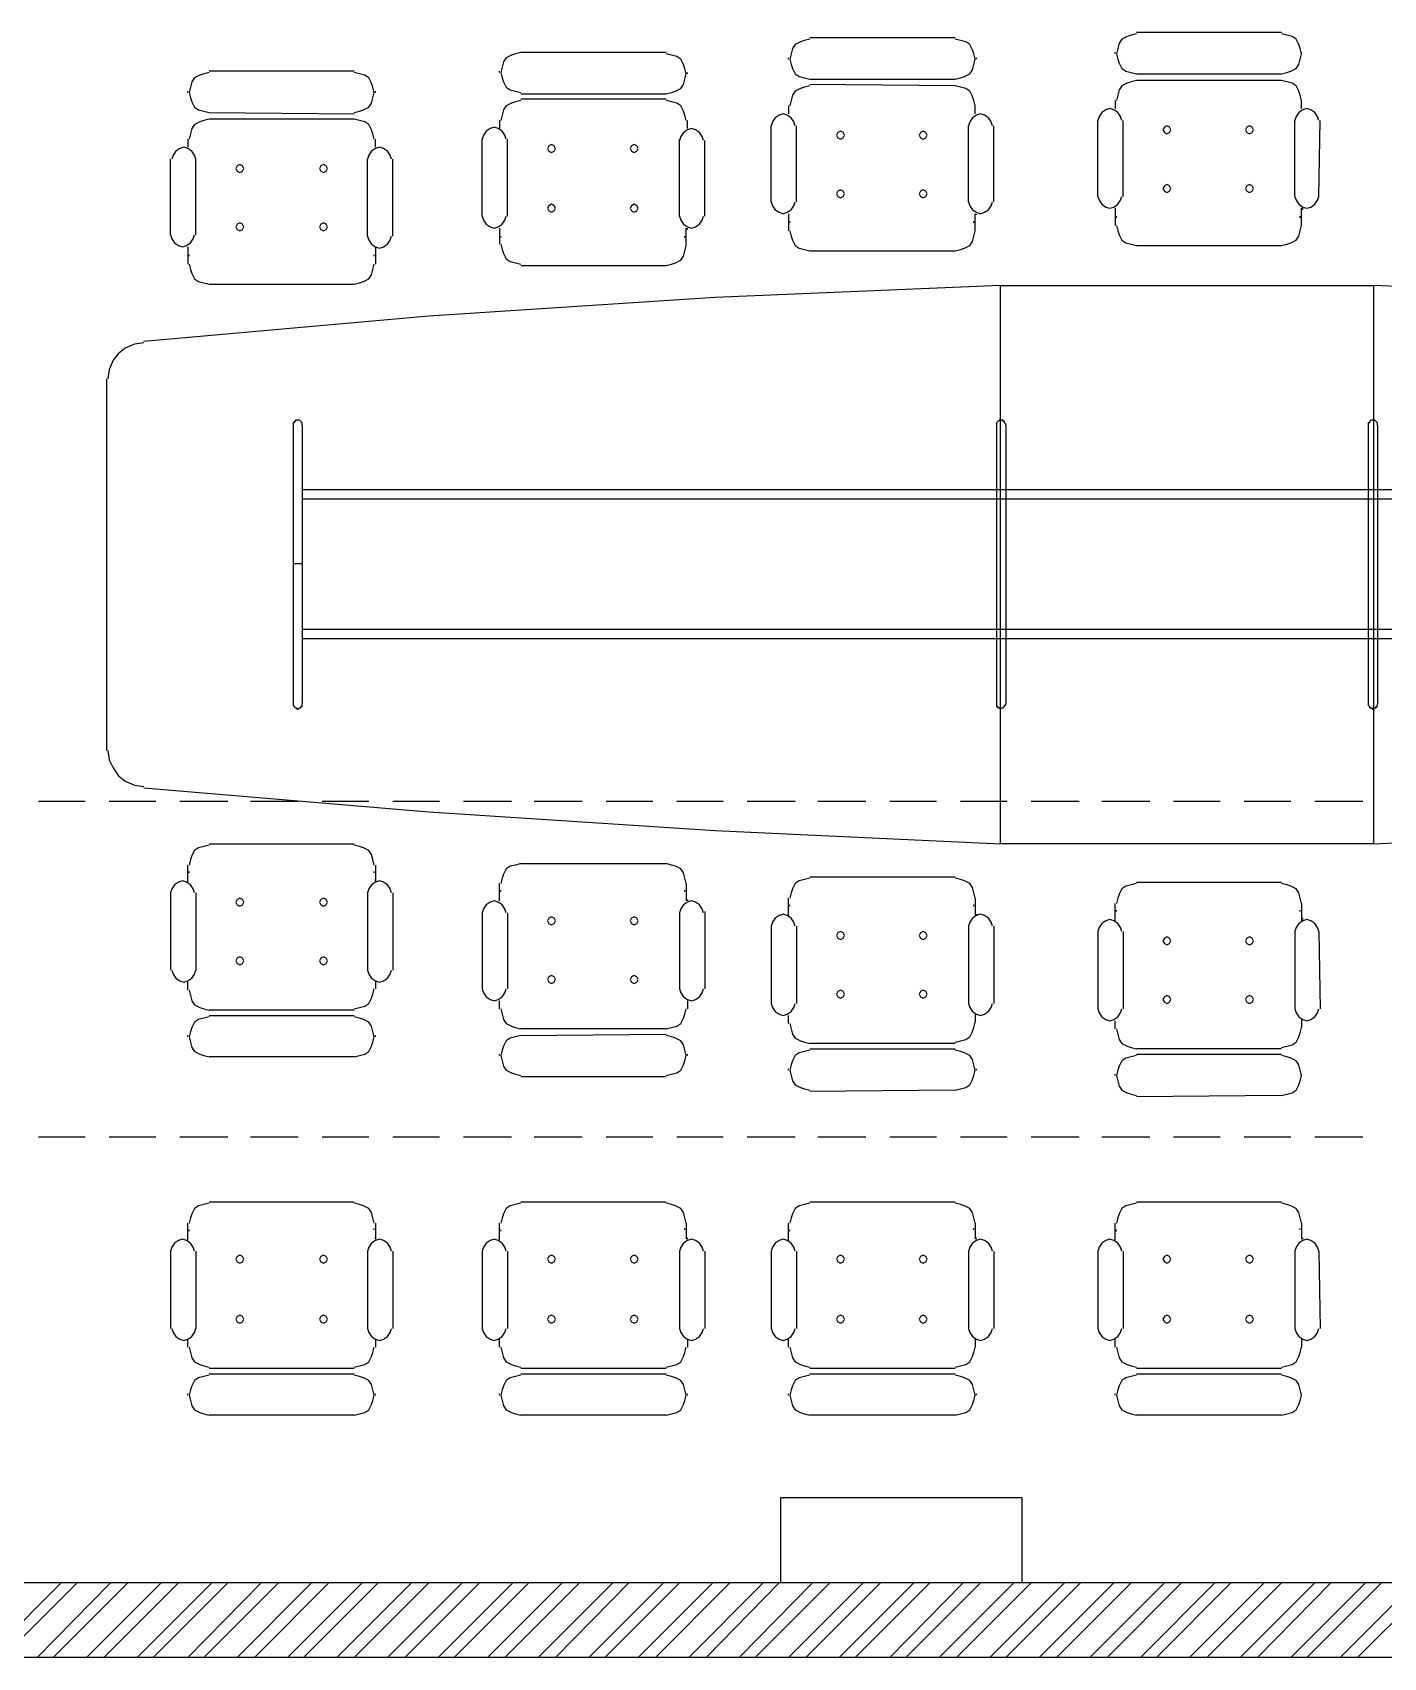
# Model space of a CAD drawing. Header units: millimetres. Extents: x 112200 to 138526, y -9292 to 1525.
# Drawn here: x 129359 to 133885, y -8605 to -3158 of the extents above; entities that cross this region are included whole.
import ezdxf

# ---------------------------------------------------------------- set-up
doc = ezdxf.new("R2010")
doc.units = ezdxf.units.MM
doc.header["$MEASUREMENT"] = 0
doc.layers.get('0').update_dxf_attribs({"linetype": 'CONTINUOUS', "lineweight": 0})

# ---------------------------------------------------------------- blocks, each defined once
blk = doc.blocks.new('A$Cf4af25b8')
at = {"color": 8, "linetype": 'Continuous', "lineweight": 25}
for p, q in [((-47.244, 51.647), (-51.858, 51.647)), ((-57.616, 51.477), (-62.23, 51.477)), ((-66.802, 51.012), (-71.416, 51.012)), ((-62.907, 50.8), (-62.907, 50.842)), ((-56.938, 50.8), (-56.938, 50.842)), ((-52.536, 50.969), (-52.536, 51.012)), ((-46.609, 50.969), (-46.609, 51.012)), ((-76.708, 50.419), (-81.322, 50.419)), ((-72.094, 50.377), (-72.094, 50.419)), ((-66.125, 50.334), (-66.125, 50.377)), ((-62.23, 50.165), (-57.616, 50.165)), ((-51.858, 50.334), (-47.244, 50.334)), ((-47.244, 50.123), (-51.858, 50.123)), ((-82, 49.742), (-82, 49.784)), ((-76.031, 49.742), (-76.031, 49.784)), ((-71.416, 49.699), (-66.802, 49.699)), ((-57.616, 49.953), (-62.23, 49.996)), ((-81.322, 49.107), (-76.708, 49.064)), ((-66.802, 49.53), (-71.416, 49.53)), ((-62.907, 49.318), (-62.907, 49.064)), ((-56.981, 49.064), (-56.981, 49.318)), ((-52.536, 49.488), (-52.536, 49.234)), ((-46.609, 49.234), (-46.609, 49.488)), ((-76.708, 48.895), (-81.322, 48.895)), ((-72.094, 48.853), (-72.094, 48.599)), ((-66.125, 48.599), (-66.125, 48.853)), ((-63.458, 46.27), (-63.458, 48.683)), ((-62.653, 46.27), (-62.653, 48.683)), ((-57.192, 46.27), (-57.192, 48.683)), ((-56.388, 46.27), (-56.388, 48.683)), ((-53.086, 46.44), (-53.086, 48.853)), ((-52.282, 46.44), (-52.282, 48.853)), ((-46.821, 46.44), (-46.821, 48.853)), ((-46.059, 46.44), (-46.016, 48.853)), ((-82, 48.26), (-82, 48.006)), ((-76.031, 48.006), (-76.031, 48.26)), ((-72.644, 45.805), (-72.644, 48.26)), ((-71.84, 45.805), (-71.84, 48.26)), ((-66.379, 45.805), (-66.379, 48.26)), ((-65.574, 45.805), (-65.574, 48.218)), ((-82.55, 45.212), (-82.55, 47.625)), ((-81.746, 45.212), (-81.746, 47.625)), ((-76.285, 45.17), (-76.285, 47.625)), ((-75.48, 45.17), (-75.48, 47.625)), ((-52.536, 46.059), (-52.536, 45.508)), ((-46.609, 45.508), (-46.609, 46.059)), ((-46.567, 46.016), (-46.567, 46.059)), ((-62.907, 45.889), (-62.907, 45.339)), ((-62.865, 45.593), (-62.865, 45.635)), ((-57.023, 45.593), (-57.023, 45.635)), ((-56.981, 45.339), (-56.981, 45.889)), ((-56.938, 45.847), (-56.938, 45.889)), ((-52.493, 45.762), (-52.493, 45.805)), ((-46.651, 45.762), (-46.651, 45.805)), ((-72.094, 45.424), (-72.094, 44.916)), ((-72.051, 45.127), (-72.051, 45.17)), ((-66.209, 45.127), (-66.209, 45.17)), ((-66.167, 44.873), (-66.167, 45.424)), ((-66.125, 45.381), (-66.125, 45.424)), ((-82, 44.831), (-82, 44.281)), ((-81.957, 44.535), (-81.957, 44.577)), ((-76.073, 44.535), (-76.073, 44.577)), ((-62.23, 44.704), (-57.616, 44.704)), ((-51.858, 44.873), (-47.244, 44.873)), ((-71.416, 44.238), (-66.802, 44.238)), ((-81.322, 43.646), (-76.708, 43.646)), ((-44.323, 43.603), (-44.323, 25.866)), ((-84.582, 40.64), (-84.582, 28.829)), ((-84.582, 40.047), (-84.582, 29.422)), ((-78.359, 39.158), (-78.359, 30.311)), ((-56.007, 39.158), (-56.007, 30.311)), ((-44.196, 39.158), (-44.196, 30.311)), ((-78.359, 37.126), (-22.14, 37.126)), ((-78.359, 36.83), (-22.14, 36.83)), ((-78.359, 34.756), (-78.655, 34.756)), ((-78.359, 32.681), (-22.14, 32.681)), ((-78.359, 32.385), (-22.14, 32.385)), ((-86.741, 27.22), (-85.259, 27.22)), ((-84.497, 27.22), (-83.016, 27.22)), ((-82.254, 27.22), (-80.73, 27.22)), ((-80.01, 27.22), (-78.486, 27.22)), ((-77.724, 27.22), (-76.242, 27.22)), ((-75.48, 27.22), (-73.999, 27.22)), ((-73.237, 27.22), (-71.713, 27.22)), ((-70.993, 27.22), (-69.469, 27.22)), ((-68.707, 27.22), (-67.225, 27.22)), ((-66.463, 27.22), (-64.982, 27.22)), ((-64.22, 27.22), (-62.696, 27.22)), ((-61.976, 27.22), (-60.452, 27.22)), ((-59.69, 27.22), (-58.208, 27.22)), ((-57.446, 27.22), (-55.965, 27.22)), ((-55.203, 27.22), (-53.679, 27.22)), ((-52.959, 27.22), (-51.435, 27.22)), ((-50.673, 27.22), (-49.191, 27.22)), ((-48.429, 27.22), (-46.948, 27.22)), ((-46.186, 27.22), (-44.662, 27.22)), ((-81.322, 25.866), (-76.708, 25.866)), ((-44.323, 25.866), (-56.176, 25.866)), ((-82, 24.638), (-82, 25.188)), ((-81.957, 24.934), (-81.957, 24.977)), ((-76.073, 24.934), (-76.073, 24.977)), ((-76.031, 25.188), (-76.031, 24.638)), ((-71.416, 25.231), (-66.802, 25.231)), ((-62.23, 24.807), (-57.616, 24.807)), ((-82.55, 24.299), (-82.55, 21.844)), ((-81.746, 24.299), (-81.746, 21.844)), ((-76.285, 24.299), (-76.285, 21.844)), ((-76.031, 24.68), (-76.031, 24.723)), ((-75.48, 24.299), (-75.48, 21.844)), ((-72.094, 24.045), (-72.094, 24.596)), ((-72.051, 24.342), (-72.051, 24.384)), ((-66.209, 24.342), (-66.209, 24.384)), ((-66.167, 24.596), (-66.167, 24.045)), ((-51.858, 24.638), (-47.244, 24.638)), ((-66.125, 24.088), (-66.125, 24.045)), ((-62.907, 23.58), (-62.907, 24.13)), ((-62.865, 23.876), (-62.865, 23.918)), ((-57.023, 23.876), (-57.023, 23.918)), ((-56.981, 24.13), (-56.981, 23.58)), ((-52.536, 23.41), (-52.536, 23.961)), ((-46.609, 23.961), (-46.609, 23.41)), ((-72.644, 23.664), (-72.644, 21.251)), ((-71.84, 23.664), (-71.84, 21.251)), ((-66.379, 23.664), (-66.379, 21.251)), ((-65.574, 23.707), (-65.574, 21.251)), ((-56.938, 23.622), (-56.938, 23.58)), ((-52.493, 23.707), (-52.493, 23.749)), ((-46.651, 23.707), (-46.651, 23.749)), ((-46.567, 23.453), (-46.567, 23.495)), ((-63.458, 23.241), (-63.458, 20.786)), ((-62.653, 23.241), (-62.653, 20.786)), ((-57.192, 23.241), (-57.192, 20.786)), ((-56.388, 23.241), (-56.388, 20.786)), ((-53.086, 23.072), (-53.086, 20.616)), ((-52.282, 23.072), (-52.282, 20.616)), ((-46.821, 23.072), (-46.821, 20.616)), ((-46.059, 23.072), (-46.016, 20.616)), ((-82, 21.209), (-82, 21.463)), ((-76.031, 21.505), (-76.031, 21.251)), ((-72.094, 20.616), (-72.094, 20.87)), ((-66.125, 20.87), (-66.125, 20.616)), ((-76.708, 20.574), (-81.322, 20.574)), ((-81.322, 20.405), (-76.708, 20.405)), ((-62.907, 20.151), (-62.907, 20.405)), ((-56.981, 20.447), (-56.981, 20.193)), ((-52.536, 19.981), (-52.536, 20.235)), ((-46.609, 20.278), (-46.609, 20.024)), ((-82, 19.727), (-82, 19.77)), ((-76.031, 19.727), (-76.031, 19.77)), ((-66.802, 19.981), (-71.416, 19.981)), ((-71.416, 19.77), (-66.802, 19.812)), ((-72.094, 19.135), (-72.094, 19.177)), ((-66.125, 19.135), (-66.125, 19.177)), ((-57.616, 19.516), (-62.23, 19.516)), ((-62.23, 19.346), (-57.616, 19.346)), ((-47.244, 19.346), (-51.858, 19.346)), ((-51.858, 19.177), (-47.244, 19.177)), ((-76.708, 19.092), (-81.322, 19.092)), ((-62.907, 18.669), (-62.907, 18.711)), ((-56.938, 18.669), (-56.938, 18.711)), ((-66.802, 18.457), (-71.416, 18.457)), ((-52.536, 18.5), (-52.536, 18.542)), ((-46.609, 18.5), (-46.609, 18.542)), ((-57.616, 18.034), (-62.23, 17.992)), ((-47.244, 17.865), (-51.858, 17.822)), ((-86.741, 16.552), (-85.259, 16.552)), ((-84.497, 16.552), (-83.016, 16.552)), ((-82.254, 16.552), (-80.73, 16.552)), ((-80.01, 16.552), (-78.486, 16.552)), ((-77.724, 16.552), (-76.242, 16.552)), ((-75.48, 16.552), (-73.999, 16.552)), ((-73.237, 16.552), (-71.713, 16.552)), ((-70.993, 16.552), (-69.469, 16.552)), ((-68.707, 16.552), (-67.225, 16.552)), ((-66.463, 16.552), (-64.982, 16.552)), ((-64.22, 16.552), (-62.696, 16.552)), ((-61.976, 16.552), (-60.452, 16.552)), ((-59.69, 16.552), (-58.208, 16.552)), ((-57.446, 16.552), (-55.965, 16.552)), ((-55.203, 16.552), (-53.679, 16.552)), ((-52.959, 16.552), (-51.435, 16.552)), ((-50.673, 16.552), (-49.191, 16.552)), ((-48.429, 16.552), (-46.948, 16.552)), ((-46.186, 16.552), (-44.662, 16.552)), ((-81.322, 14.478), (-76.708, 14.478)), ((-71.416, 14.478), (-66.802, 14.478)), ((-62.23, 14.478), (-57.616, 14.478)), ((-51.858, 14.478), (-47.244, 14.478)), ((-82, 13.25), (-82, 13.801)), ((-81.957, 13.547), (-81.957, 13.589)), ((-76.073, 13.589), (-76.073, 13.631)), ((-76.031, 13.801), (-76.031, 13.293)), ((-72.094, 13.25), (-72.094, 13.801)), ((-72.051, 13.547), (-72.051, 13.589)), ((-66.209, 13.589), (-66.209, 13.631)), ((-66.167, 13.801), (-66.167, 13.293)), ((-62.907, 13.25), (-62.907, 13.801)), ((-62.865, 13.547), (-62.865, 13.589)), ((-57.023, 13.589), (-57.023, 13.631)), ((-56.981, 13.801), (-56.981, 13.293)), ((-52.536, 13.25), (-52.536, 13.801)), ((-52.493, 13.547), (-52.493, 13.589)), ((-46.651, 13.589), (-46.651, 13.631)), ((-46.609, 13.801), (-46.609, 13.293)), ((-82.55, 12.912), (-82.55, 10.456)), ((-76.285, 12.912), (-76.285, 10.456)), ((-76.031, 13.293), (-76.031, 13.335)), ((-72.644, 12.912), (-72.644, 10.456)), ((-66.379, 12.912), (-66.379, 10.456)), ((-66.125, 13.293), (-66.125, 13.335)), ((-63.458, 12.912), (-63.458, 10.456)), ((-57.192, 12.912), (-57.192, 10.456)), ((-56.938, 13.293), (-56.938, 13.335)), ((-53.086, 12.912), (-53.086, 10.456)), ((-46.821, 12.912), (-46.821, 10.456)), ((-46.567, 13.293), (-46.567, 13.335)), ((-81.746, 12.912), (-81.746, 10.456)), ((-75.48, 12.912), (-75.48, 10.456)), ((-71.84, 12.912), (-71.84, 10.456)), ((-65.574, 12.912), (-65.574, 10.456)), ((-62.653, 12.912), (-62.653, 10.456)), ((-56.388, 12.912), (-56.388, 10.456)), ((-52.282, 12.912), (-52.282, 10.456)), ((-46.059, 12.912), (-46.016, 10.456)), ((-82, 9.864), (-82, 10.118)), ((-76.031, 10.118), (-76.031, 9.864)), ((-72.094, 9.864), (-72.094, 10.118)), ((-66.125, 10.118), (-66.125, 9.864)), ((-62.907, 9.864), (-62.907, 10.118)), ((-56.981, 10.118), (-56.981, 9.864)), ((-52.536, 9.864), (-52.536, 10.118)), ((-46.609, 10.118), (-46.609, 9.864)), ((-76.708, 9.186), (-81.322, 9.186)), ((-81.322, 9.017), (-76.708, 9.017)), ((-66.802, 9.186), (-71.416, 9.186)), ((-71.416, 9.017), (-66.802, 9.017)), ((-57.616, 9.186), (-62.23, 9.186)), ((-62.23, 9.017), (-57.616, 9.017)), ((-47.244, 9.186), (-51.858, 9.186)), ((-51.858, 9.017), (-47.244, 9.017)), ((-82, 8.34), (-82, 8.382)), ((-76.031, 8.34), (-76.031, 8.382)), ((-72.094, 8.34), (-72.094, 8.382)), ((-66.125, 8.34), (-66.125, 8.382)), ((-62.907, 8.34), (-62.907, 8.382)), ((-56.938, 8.34), (-56.938, 8.382)), ((-52.536, 8.34), (-52.536, 8.382)), ((-46.609, 8.34), (-46.609, 8.382)), ((-76.708, 7.705), (-81.322, 7.705)), ((-66.802, 7.705), (-71.416, 7.705)), ((-57.616, 7.705), (-62.23, 7.705)), ((-47.244, 7.705), (-51.858, 7.705)), ((-55.499, 5.08), (-63.161, 5.08)), ((-63.161, 5.08), (-63.161, 2.371)), ((-55.499, 5.08), (-55.499, 2.371)), ((-63.161, 2.371), (-108.966, 2.371)), ((-88.392, 0), (-86.021, 2.371)), ((-87.884, 0), (-85.513, 2.371)), ((-86.783, 0), (-84.455, 2.371)), ((-86.275, 0), (-83.905, 2.371)), ((-85.217, 0), (-82.846, 2.371)), ((-84.667, 0), (-82.296, 2.371)), ((-83.608, 0), (-81.238, 2.371)), ((-83.1, 0), (-80.73, 2.371)), ((-82, 0), (-79.671, 2.371)), ((-81.492, 0), (-79.121, 2.371)), ((-80.433, 0), (-78.063, 2.371)), ((-79.883, 0), (-77.512, 2.371)), ((-78.825, 0), (-76.454, 2.371)), ((-78.317, 0), (-75.946, 2.371)), ((-77.258, 0), (-74.888, 2.371)), ((-76.708, 0), (-74.337, 2.371)), ((-75.65, 0), (-73.279, 2.371)), ((-75.099, 0), (-72.729, 2.371)), ((-74.041, 0), (-71.67, 2.371)), ((-73.533, 0), (-71.162, 2.371)), ((-72.475, 0), (-70.104, 2.371)), ((-71.924, 0), (-69.554, 2.371)), ((-70.866, 0), (-68.495, 2.371)), ((-70.316, 0), (-67.987, 2.371)), ((-69.257, 0), (-66.887, 2.371)), ((-68.749, 0), (-66.379, 2.371)), ((-67.691, 0), (-65.32, 2.371)), ((-67.141, 0), (-64.77, 2.371)), ((-66.082, 0), (-63.712, 2.371)), ((-65.532, 0), (-63.204, 2.371)), ((-64.474, 0), (-62.145, 2.371)), ((-63.966, 0), (-61.595, 2.371)), ((-55.499, 2.371), (-63.161, 2.371)), ((-62.907, 0), (-60.537, 2.371)), ((-62.357, 0), (-59.986, 2.371)), ((-61.299, 0), (-58.928, 2.371)), ((-60.791, 0), (-58.42, 2.371)), ((-59.69, 0), (-57.362, 2.371)), ((-59.182, 0), (-56.811, 2.371)), ((-58.124, 0), (-55.753, 2.371)), ((-57.573, 0), (-55.203, 2.371)), ((-56.515, 0), (-54.144, 2.371)), ((-56.007, 0), (-53.636, 2.371)), ((-10.075, 2.371), (-55.499, 2.371)), ((-54.949, 0), (-52.578, 2.371)), ((-54.398, 0), (-52.028, 2.371)), ((-53.34, 0), (-50.969, 2.371)), ((-52.79, 0), (-50.419, 2.371)), ((-51.731, 0), (-49.361, 2.371)), ((-51.223, 0), (-48.853, 2.371)), ((-50.165, 0), (-47.794, 2.371)), ((-49.615, 0), (-47.244, 2.371)), ((-48.556, 0), (-46.186, 2.371)), ((-48.006, 0), (-45.678, 2.371)), ((-46.948, 0), (-44.577, 2.371)), ((-46.44, 0), (-44.069, 2.371)), ((-45.381, 0), (-43.011, 2.371)), ((-44.831, 0), (-42.46, 2.371)), ((-63.161, 0), (-108.966, 0)), ((-55.499, 0), (-63.161, 0)), ((-10.075, 0), (-55.499, 0))]:
    blk.add_line(p, q, dxfattribs=at)
for points in [[(-62.23, 51.435), (-62.399, 51.393), (-62.526, 51.35), (-62.696, 51.266), (-62.78, 51.139), (-62.823, 50.969), (-62.865, 50.8)], [(-56.981, 50.8), (-57.023, 50.969), (-57.065, 51.096), (-57.15, 51.266), (-57.277, 51.35), (-57.446, 51.393), (-57.616, 51.435)], [(-51.858, 51.604), (-52.028, 51.562), (-52.155, 51.52), (-52.324, 51.435), (-52.409, 51.308), (-52.451, 51.139), (-52.493, 50.969)], [(-46.609, 50.969), (-46.651, 51.139), (-46.694, 51.266), (-46.778, 51.435), (-46.905, 51.52), (-47.075, 51.562), (-47.244, 51.604)], [(-71.416, 51.012), (-71.586, 50.969), (-71.713, 50.927), (-71.882, 50.842), (-71.967, 50.715), (-72.009, 50.546), (-72.051, 50.377)], [(-66.167, 50.334), (-66.209, 50.504), (-66.252, 50.631), (-66.336, 50.8), (-66.463, 50.885), (-66.633, 50.927), (-66.802, 50.969)], [(-62.865, 50.8), (-62.823, 50.631), (-62.78, 50.504), (-62.696, 50.334), (-62.569, 50.25), (-62.399, 50.207), (-62.23, 50.165)], [(-57.616, 50.165), (-57.446, 50.207), (-57.319, 50.25), (-57.15, 50.334), (-57.065, 50.461), (-57.023, 50.631), (-56.981, 50.8)], [(-52.493, 50.969), (-52.451, 50.8), (-52.409, 50.673), (-52.324, 50.504), (-52.197, 50.419), (-52.028, 50.377), (-51.858, 50.334)], [(-47.244, 50.334), (-47.075, 50.377), (-46.948, 50.419), (-46.778, 50.504), (-46.694, 50.631), (-46.651, 50.8), (-46.609, 50.969)], [(-81.322, 50.377), (-81.492, 50.334), (-81.619, 50.292), (-81.788, 50.207), (-81.873, 50.08), (-81.915, 49.911), (-81.957, 49.742)], [(-76.073, 49.742), (-76.115, 49.911), (-76.158, 50.038), (-76.242, 50.207), (-76.369, 50.292), (-76.539, 50.334), (-76.708, 50.377)], [(-72.051, 50.377), (-72.009, 50.207), (-71.967, 50.08), (-71.882, 49.911), (-71.755, 49.826), (-71.586, 49.784), (-71.416, 49.742)], [(-66.802, 49.699), (-66.633, 49.742), (-66.506, 49.784), (-66.336, 49.869), (-66.252, 49.996), (-66.209, 50.165), (-66.167, 50.334)], [(-51.858, 50.123), (-52.028, 50.08), (-52.155, 50.038), (-52.324, 49.953), (-52.409, 49.826), (-52.451, 49.657), (-52.493, 49.488)], [(-46.609, 49.488), (-46.651, 49.657), (-46.694, 49.784), (-46.778, 49.953), (-46.905, 50.038), (-47.075, 50.08), (-47.244, 50.123)], [(-81.957, 49.742), (-81.915, 49.572), (-81.873, 49.445), (-81.788, 49.276), (-81.661, 49.191), (-81.492, 49.149), (-81.322, 49.107)], [(-76.708, 49.107), (-76.539, 49.149), (-76.412, 49.191), (-76.242, 49.276), (-76.158, 49.403), (-76.115, 49.572), (-76.073, 49.742)], [(-62.23, 49.953), (-62.399, 49.911), (-62.526, 49.869), (-62.696, 49.784), (-62.78, 49.657), (-62.823, 49.488), (-62.865, 49.318)], [(-56.981, 49.318), (-57.023, 49.488), (-57.065, 49.615), (-57.15, 49.784), (-57.277, 49.869), (-57.446, 49.911), (-57.616, 49.953)], [(-71.416, 49.488), (-71.586, 49.445), (-71.713, 49.403), (-71.882, 49.318), (-71.967, 49.191), (-72.009, 49.022), (-72.051, 48.853)], [(-66.167, 48.853), (-66.209, 49.022), (-66.252, 49.149), (-66.336, 49.318), (-66.463, 49.403), (-66.633, 49.445), (-66.802, 49.488)], [(-52.324, 48.853), (-52.366, 48.98), (-52.451, 49.107), (-52.578, 49.191), (-52.705, 49.234), (-52.832, 49.191), (-52.959, 49.107), (-53.044, 48.98), (-53.086, 48.853)], [(-46.059, 48.853), (-46.101, 48.98), (-46.186, 49.107), (-46.313, 49.191), (-46.44, 49.234), (-46.567, 49.191), (-46.694, 49.107), (-46.778, 48.98), (-46.821, 48.853)], [(-81.322, 48.895), (-81.492, 48.853), (-81.619, 48.81), (-81.788, 48.726), (-81.873, 48.599), (-81.915, 48.429), (-81.957, 48.26)], [(-76.073, 48.26), (-76.115, 48.429), (-76.158, 48.556), (-76.242, 48.726), (-76.369, 48.81), (-76.539, 48.853), (-76.708, 48.895)], [(-71.882, 48.26), (-71.924, 48.387), (-72.009, 48.514), (-72.136, 48.599), (-72.263, 48.641), (-72.39, 48.599), (-72.517, 48.514), (-72.602, 48.387), (-72.644, 48.26)], [(-65.617, 48.218), (-65.659, 48.345), (-65.744, 48.472), (-65.871, 48.556), (-65.998, 48.599), (-66.125, 48.556), (-66.252, 48.472), (-66.336, 48.345), (-66.379, 48.218)], [(-62.696, 48.683), (-62.738, 48.81), (-62.823, 48.937), (-62.95, 49.022), (-63.077, 49.064), (-63.204, 49.022), (-63.331, 48.937), (-63.415, 48.81), (-63.458, 48.683)], [(-56.43, 48.683), (-56.473, 48.81), (-56.557, 48.937), (-56.684, 49.022), (-56.811, 49.064), (-56.938, 49.022), (-57.065, 48.937), (-57.15, 48.81), (-57.192, 48.683)], [(-81.746, 47.625), (-81.788, 47.752), (-81.873, 47.879), (-82, 47.964), (-82.127, 48.006), (-82.254, 47.964), (-82.381, 47.879), (-82.465, 47.752), (-82.508, 47.625)], [(-75.523, 47.625), (-75.565, 47.752), (-75.65, 47.879), (-75.777, 47.964), (-75.904, 48.006), (-76.031, 47.964), (-76.158, 47.879), (-76.242, 47.752), (-76.285, 47.625)], [(-63.458, 46.27), (-63.415, 46.143), (-63.331, 46.016), (-63.204, 45.932), (-63.077, 45.889), (-62.95, 45.932), (-62.823, 46.016), (-62.738, 46.143), (-62.696, 46.27)], [(-57.192, 46.27), (-57.15, 46.143), (-57.065, 46.016), (-56.938, 45.932), (-56.811, 45.889), (-56.684, 45.932), (-56.557, 46.016), (-56.473, 46.143), (-56.43, 46.27)], [(-53.086, 46.44), (-53.044, 46.313), (-52.959, 46.186), (-52.832, 46.101), (-52.705, 46.059), (-52.578, 46.101), (-52.451, 46.186), (-52.366, 46.313), (-52.324, 46.44)], [(-46.821, 46.44), (-46.778, 46.313), (-46.694, 46.186), (-46.567, 46.101), (-46.44, 46.059), (-46.313, 46.101), (-46.186, 46.186), (-46.101, 46.313), (-46.059, 46.44)], [(-72.644, 45.805), (-72.602, 45.678), (-72.517, 45.551), (-72.39, 45.466), (-72.263, 45.424), (-72.136, 45.466), (-72.009, 45.551), (-71.924, 45.678), (-71.882, 45.805)], [(-66.379, 45.805), (-66.336, 45.678), (-66.252, 45.551), (-66.125, 45.466), (-65.998, 45.424), (-65.871, 45.466), (-65.744, 45.551), (-65.659, 45.678), (-65.617, 45.805)], [(-52.493, 45.508), (-52.451, 45.339), (-52.409, 45.212), (-52.324, 45.043), (-52.197, 44.958), (-52.028, 44.916), (-51.858, 44.873)], [(-47.244, 44.873), (-47.075, 44.916), (-46.948, 44.958), (-46.778, 45.043), (-46.694, 45.17), (-46.651, 45.339), (-46.609, 45.508)], [(-82.55, 45.212), (-82.508, 45.085), (-82.423, 44.958), (-82.296, 44.873), (-82.169, 44.831), (-82.042, 44.873), (-81.915, 44.958), (-81.83, 45.085), (-81.788, 45.212)], [(-76.285, 45.17), (-76.242, 45.043), (-76.158, 44.916), (-76.031, 44.831), (-75.904, 44.789), (-75.777, 44.831), (-75.65, 44.916), (-75.565, 45.043), (-75.523, 45.17)], [(-62.865, 45.339), (-62.823, 45.17), (-62.78, 45.043), (-62.696, 44.873), (-62.569, 44.789), (-62.399, 44.746), (-62.23, 44.704)], [(-57.616, 44.704), (-57.446, 44.746), (-57.319, 44.789), (-57.15, 44.873), (-57.065, 45), (-57.023, 45.17), (-56.981, 45.339)], [(-76.031, 44.789), (-76.031, 44.831), (-76.031, 44.281)], [(-72.051, 44.916), (-72.009, 44.746), (-71.967, 44.619), (-71.882, 44.45), (-71.755, 44.365), (-71.586, 44.323), (-71.416, 44.281)], [(-66.802, 44.238), (-66.633, 44.281), (-66.506, 44.323), (-66.336, 44.408), (-66.252, 44.535), (-66.209, 44.704), (-66.167, 44.873)], [(-81.957, 44.281), (-81.915, 44.111), (-81.873, 43.984), (-81.788, 43.815), (-81.661, 43.73), (-81.492, 43.688), (-81.322, 43.646)], [(-76.708, 43.646), (-76.539, 43.688), (-76.412, 43.73), (-76.242, 43.815), (-76.158, 43.942), (-76.115, 44.111), (-76.073, 44.281)], [(-56.176, 43.603), (-65.236, 43.222), (-74.337, 42.63), (-83.397, 41.825)], [(-56.176, 25.866), (-56.176, 43.603), (-44.323, 43.603)], [(-17.145, 41.825), (-26.204, 42.63), (-35.264, 43.222), (-44.323, 43.603)], [(-83.397, 41.783), (-83.693, 41.741), (-83.989, 41.614), (-84.201, 41.444), (-84.37, 41.233), (-84.497, 40.936), (-84.54, 40.64)], [(-78.359, 39.158), (-78.359, 39.201), (-78.359, 39.243), (-78.401, 39.285), (-78.444, 39.328), (-78.486, 39.328), (-78.528, 39.328), (-78.571, 39.328), (-78.571, 39.285), (-78.613, 39.285), (-78.613, 39.243), (-78.655, 39.243), (-78.655, 39.201), (-78.655, 39.158), (-78.655, 30.311)], [(-56.007, 39.158), (-56.007, 39.201), (-56.049, 39.243), (-56.049, 39.285), (-56.092, 39.285), (-56.092, 39.328), (-56.134, 39.328), (-56.176, 39.328), (-56.219, 39.328), (-56.261, 39.285), (-56.303, 39.243), (-56.303, 39.201), (-56.303, 39.158), (-56.303, 30.311)], [(-44.196, 39.158), (-44.196, 39.201), (-44.196, 39.243), (-44.238, 39.285), (-44.281, 39.328), (-44.323, 39.328), (-44.365, 39.328), (-44.408, 39.328), (-44.45, 39.285), (-44.45, 39.243), (-44.492, 39.243), (-44.492, 39.201), (-44.492, 39.158), (-44.492, 30.311)], [(-78.655, 30.311), (-78.655, 30.268), (-78.613, 30.226), (-78.571, 30.184), (-78.528, 30.184), (-78.528, 30.141), (-78.486, 30.141), (-78.444, 30.184), (-78.401, 30.184), (-78.401, 30.226), (-78.359, 30.226), (-78.359, 30.268), (-78.359, 30.311)], [(-56.303, 30.311), (-56.303, 30.268), (-56.303, 30.226), (-56.261, 30.226), (-56.261, 30.184), (-56.219, 30.184), (-56.176, 30.141), (-56.134, 30.184), (-56.092, 30.184), (-56.049, 30.226), (-56.049, 30.268), (-56.007, 30.268), (-56.007, 30.311)], [(-44.492, 30.311), (-44.492, 30.268), (-44.45, 30.226), (-44.45, 30.184), (-44.408, 30.184), (-44.365, 30.184), (-44.365, 30.141), (-44.323, 30.141), (-44.281, 30.184), (-44.238, 30.184), (-44.238, 30.226), (-44.196, 30.226), (-44.196, 30.268), (-44.196, 30.311)], [(-84.54, 28.829), (-84.497, 28.533), (-84.37, 28.279), (-84.201, 28.025), (-83.989, 27.855), (-83.693, 27.728), (-83.397, 27.686)], [(-83.397, 27.644), (-74.337, 26.882), (-65.236, 26.289), (-56.176, 25.866)], [(-44.323, 25.866), (-35.264, 26.289), (-26.204, 26.882), (-17.145, 27.644)], [(-81.322, 25.823), (-81.492, 25.781), (-81.661, 25.739), (-81.788, 25.654), (-81.873, 25.485), (-81.915, 25.358), (-81.957, 25.188)], [(-76.073, 25.188), (-76.115, 25.358), (-76.158, 25.527), (-76.242, 25.654), (-76.412, 25.739), (-76.539, 25.781), (-76.708, 25.823)], [(-71.416, 25.231), (-71.586, 25.188), (-71.755, 25.146), (-71.882, 25.061), (-71.967, 24.892), (-72.009, 24.765), (-72.051, 24.596)], [(-66.167, 24.596), (-66.209, 24.765), (-66.252, 24.934), (-66.336, 25.061), (-66.506, 25.146), (-66.633, 25.188), (-66.802, 25.231)], [(-81.788, 24.299), (-81.83, 24.426), (-81.915, 24.553), (-82.042, 24.638), (-82.169, 24.68), (-82.296, 24.638), (-82.423, 24.553), (-82.508, 24.426), (-82.55, 24.299)], [(-75.523, 24.299), (-75.565, 24.426), (-75.65, 24.553), (-75.777, 24.638), (-75.904, 24.68), (-76.031, 24.638), (-76.158, 24.553), (-76.242, 24.426), (-76.285, 24.299)], [(-62.23, 24.765), (-62.399, 24.723), (-62.569, 24.68), (-62.696, 24.596), (-62.78, 24.426), (-62.823, 24.299), (-62.865, 24.13)], [(-56.981, 24.13), (-57.023, 24.299), (-57.065, 24.469), (-57.15, 24.596), (-57.319, 24.68), (-57.446, 24.723), (-57.616, 24.765)], [(-51.858, 24.596), (-52.028, 24.553), (-52.197, 24.511), (-52.324, 24.426), (-52.409, 24.257), (-52.451, 24.13), (-52.493, 23.961)], [(-46.609, 23.961), (-46.651, 24.13), (-46.694, 24.299), (-46.778, 24.426), (-46.948, 24.511), (-47.075, 24.553), (-47.244, 24.596)], [(-71.882, 23.664), (-71.924, 23.791), (-72.009, 23.918), (-72.136, 24.003), (-72.263, 24.045), (-72.39, 24.003), (-72.517, 23.918), (-72.602, 23.791), (-72.644, 23.664)], [(-65.617, 23.664), (-65.659, 23.791), (-65.744, 23.918), (-65.871, 24.003), (-65.998, 24.045), (-66.125, 24.003), (-66.252, 23.918), (-66.336, 23.791), (-66.379, 23.664)], [(-62.696, 23.241), (-62.738, 23.368), (-62.823, 23.495), (-62.95, 23.58), (-63.077, 23.622), (-63.204, 23.58), (-63.331, 23.495), (-63.415, 23.368), (-63.458, 23.241)], [(-56.43, 23.241), (-56.473, 23.368), (-56.557, 23.495), (-56.684, 23.58), (-56.811, 23.622), (-56.938, 23.58), (-57.065, 23.495), (-57.15, 23.368), (-57.192, 23.241)], [(-52.324, 23.072), (-52.366, 23.199), (-52.451, 23.326), (-52.578, 23.41), (-52.705, 23.453), (-52.832, 23.41), (-52.959, 23.326), (-53.044, 23.199), (-53.086, 23.072)], [(-46.059, 23.072), (-46.101, 23.199), (-46.186, 23.326), (-46.313, 23.41), (-46.44, 23.453), (-46.567, 23.41), (-46.694, 23.326), (-46.778, 23.199), (-46.821, 23.072)], [(-82.508, 21.844), (-82.465, 21.717), (-82.381, 21.59), (-82.254, 21.505), (-82.127, 21.463), (-82, 21.505), (-81.873, 21.59), (-81.788, 21.717), (-81.746, 21.844)], [(-76.285, 21.844), (-76.242, 21.717), (-76.158, 21.59), (-76.031, 21.505), (-75.904, 21.463), (-75.777, 21.505), (-75.65, 21.59), (-75.565, 21.717), (-75.523, 21.844)], [(-81.957, 21.209), (-81.915, 21.04), (-81.873, 20.87), (-81.788, 20.743), (-81.619, 20.659), (-81.492, 20.616), (-81.322, 20.574)], [(-76.708, 20.616), (-76.539, 20.659), (-76.369, 20.701), (-76.242, 20.786), (-76.158, 20.955), (-76.115, 21.082), (-76.073, 21.251)], [(-72.644, 21.251), (-72.602, 21.124), (-72.517, 20.997), (-72.39, 20.913), (-72.263, 20.87), (-72.136, 20.913), (-72.009, 20.997), (-71.924, 21.124), (-71.882, 21.251)], [(-66.379, 21.251), (-66.336, 21.124), (-66.252, 20.997), (-66.125, 20.913), (-65.998, 20.87), (-65.871, 20.913), (-65.744, 20.997), (-65.659, 21.124), (-65.617, 21.251)], [(-63.458, 20.786), (-63.415, 20.659), (-63.331, 20.532), (-63.204, 20.447), (-63.077, 20.405), (-62.95, 20.447), (-62.823, 20.532), (-62.738, 20.659), (-62.696, 20.786)], [(-57.192, 20.786), (-57.15, 20.659), (-57.065, 20.532), (-56.938, 20.447), (-56.811, 20.405), (-56.684, 20.447), (-56.557, 20.532), (-56.473, 20.659), (-56.43, 20.786)], [(-81.322, 20.362), (-81.492, 20.32), (-81.661, 20.278), (-81.788, 20.193), (-81.873, 20.024), (-81.915, 19.897), (-81.957, 19.727)], [(-76.073, 19.727), (-76.115, 19.897), (-76.158, 20.066), (-76.242, 20.193), (-76.412, 20.278), (-76.539, 20.32), (-76.708, 20.362)], [(-72.051, 20.616), (-72.009, 20.447), (-71.967, 20.278), (-71.882, 20.151), (-71.713, 20.066), (-71.586, 20.024), (-71.416, 19.981)], [(-66.802, 19.981), (-66.633, 20.024), (-66.463, 20.066), (-66.336, 20.151), (-66.252, 20.32), (-66.209, 20.447), (-66.167, 20.616)], [(-62.865, 20.151), (-62.823, 19.981), (-62.78, 19.812), (-62.696, 19.685), (-62.526, 19.6), (-62.399, 19.558), (-62.23, 19.516)], [(-57.616, 19.558), (-57.446, 19.6), (-57.277, 19.643), (-57.15, 19.727), (-57.065, 19.897), (-57.023, 20.024), (-56.981, 20.193)], [(-53.086, 20.616), (-53.044, 20.489), (-52.959, 20.362), (-52.832, 20.278), (-52.705, 20.235), (-52.578, 20.278), (-52.451, 20.362), (-52.366, 20.489), (-52.324, 20.616)], [(-46.821, 20.616), (-46.778, 20.489), (-46.694, 20.362), (-46.567, 20.278), (-46.44, 20.235), (-46.313, 20.278), (-46.186, 20.362), (-46.101, 20.489), (-46.059, 20.616)], [(-81.957, 19.727), (-81.915, 19.558), (-81.873, 19.389), (-81.788, 19.262), (-81.619, 19.177), (-81.492, 19.135), (-81.322, 19.092)], [(-76.708, 19.092), (-76.539, 19.135), (-76.369, 19.177), (-76.242, 19.262), (-76.158, 19.431), (-76.115, 19.558), (-76.073, 19.727)], [(-71.416, 19.77), (-71.586, 19.727), (-71.755, 19.685), (-71.882, 19.6), (-71.967, 19.431), (-72.009, 19.304), (-72.051, 19.135)], [(-66.167, 19.135), (-66.209, 19.304), (-66.252, 19.473), (-66.336, 19.6), (-66.506, 19.685), (-66.633, 19.727), (-66.802, 19.77)], [(-52.493, 19.981), (-52.451, 19.812), (-52.409, 19.643), (-52.324, 19.516), (-52.155, 19.431), (-52.028, 19.389), (-51.858, 19.346)], [(-47.244, 19.389), (-47.075, 19.431), (-46.905, 19.473), (-46.778, 19.558), (-46.694, 19.727), (-46.651, 19.854), (-46.609, 20.024)], [(-72.051, 19.135), (-72.009, 18.965), (-71.967, 18.796), (-71.882, 18.669), (-71.713, 18.584), (-71.586, 18.542), (-71.416, 18.5)], [(-66.802, 18.5), (-66.633, 18.542), (-66.463, 18.584), (-66.336, 18.669), (-66.252, 18.838), (-66.209, 18.965), (-66.167, 19.135)], [(-62.23, 19.304), (-62.399, 19.262), (-62.569, 19.219), (-62.696, 19.135), (-62.78, 18.965), (-62.823, 18.838), (-62.865, 18.669)], [(-56.981, 18.669), (-57.023, 18.838), (-57.065, 19.008), (-57.15, 19.135), (-57.319, 19.219), (-57.446, 19.262), (-57.616, 19.304)], [(-51.858, 19.135), (-52.028, 19.092), (-52.197, 19.05), (-52.324, 18.965), (-52.409, 18.796), (-52.451, 18.669), (-52.493, 18.5)], [(-46.609, 18.5), (-46.651, 18.669), (-46.694, 18.838), (-46.778, 18.965), (-46.948, 19.05), (-47.075, 19.092), (-47.244, 19.135)], [(-62.865, 18.669), (-62.823, 18.5), (-62.78, 18.33), (-62.696, 18.203), (-62.526, 18.119), (-62.399, 18.076), (-62.23, 18.034)], [(-57.616, 18.034), (-57.446, 18.076), (-57.277, 18.119), (-57.15, 18.203), (-57.065, 18.373), (-57.023, 18.5), (-56.981, 18.669)], [(-52.493, 18.5), (-52.451, 18.33), (-52.409, 18.161), (-52.324, 18.034), (-52.155, 17.949), (-52.028, 17.907), (-51.858, 17.865)], [(-47.244, 17.865), (-47.075, 17.907), (-46.905, 17.949), (-46.778, 18.034), (-46.694, 18.203), (-46.651, 18.33), (-46.609, 18.5)], [(-81.322, 14.436), (-81.492, 14.393), (-81.661, 14.351), (-81.788, 14.266), (-81.873, 14.097), (-81.915, 13.97), (-81.957, 13.801)], [(-76.073, 13.801), (-76.115, 13.97), (-76.158, 14.139), (-76.242, 14.266), (-76.412, 14.351), (-76.539, 14.393), (-76.708, 14.436)], [(-71.416, 14.436), (-71.586, 14.393), (-71.755, 14.351), (-71.882, 14.266), (-71.967, 14.097), (-72.009, 13.97), (-72.051, 13.801)], [(-66.167, 13.801), (-66.209, 13.97), (-66.252, 14.139), (-66.336, 14.266), (-66.506, 14.351), (-66.633, 14.393), (-66.802, 14.436)], [(-62.23, 14.436), (-62.399, 14.393), (-62.569, 14.351), (-62.696, 14.266), (-62.78, 14.097), (-62.823, 13.97), (-62.865, 13.801)], [(-56.981, 13.801), (-57.023, 13.97), (-57.065, 14.139), (-57.15, 14.266), (-57.319, 14.351), (-57.446, 14.393), (-57.616, 14.436)], [(-51.858, 14.436), (-52.028, 14.393), (-52.197, 14.351), (-52.324, 14.266), (-52.409, 14.097), (-52.451, 13.97), (-52.493, 13.801)], [(-46.609, 13.801), (-46.651, 13.97), (-46.694, 14.139), (-46.778, 14.266), (-46.948, 14.351), (-47.075, 14.393), (-47.244, 14.436)], [(-81.788, 12.912), (-81.83, 13.039), (-81.915, 13.166), (-82.042, 13.25), (-82.169, 13.293), (-82.296, 13.25), (-82.423, 13.166), (-82.508, 13.039), (-82.55, 12.912)], [(-75.523, 12.912), (-75.565, 13.039), (-75.65, 13.166), (-75.777, 13.25), (-75.904, 13.293), (-76.031, 13.25), (-76.158, 13.166), (-76.242, 13.039), (-76.285, 12.912)], [(-71.882, 12.912), (-71.924, 13.039), (-72.009, 13.166), (-72.136, 13.25), (-72.263, 13.293), (-72.39, 13.25), (-72.517, 13.166), (-72.602, 13.039), (-72.644, 12.912)], [(-65.617, 12.912), (-65.659, 13.039), (-65.744, 13.166), (-65.871, 13.25), (-65.998, 13.293), (-66.125, 13.25), (-66.252, 13.166), (-66.336, 13.039), (-66.379, 12.912)], [(-62.696, 12.912), (-62.738, 13.039), (-62.823, 13.166), (-62.95, 13.25), (-63.077, 13.293), (-63.204, 13.25), (-63.331, 13.166), (-63.415, 13.039), (-63.458, 12.912)], [(-56.43, 12.912), (-56.473, 13.039), (-56.557, 13.166), (-56.684, 13.25), (-56.811, 13.293), (-56.938, 13.25), (-57.065, 13.166), (-57.15, 13.039), (-57.192, 12.912)], [(-52.324, 12.912), (-52.366, 13.039), (-52.451, 13.166), (-52.578, 13.25), (-52.705, 13.293), (-52.832, 13.25), (-52.959, 13.166), (-53.044, 13.039), (-53.086, 12.912)], [(-46.059, 12.912), (-46.101, 13.039), (-46.186, 13.166), (-46.313, 13.25), (-46.44, 13.293), (-46.567, 13.25), (-46.694, 13.166), (-46.778, 13.039), (-46.821, 12.912)], [(-82.508, 10.456), (-82.465, 10.329), (-82.381, 10.202), (-82.254, 10.118), (-82.127, 10.075), (-82, 10.118), (-81.873, 10.202), (-81.788, 10.329), (-81.746, 10.456)], [(-76.285, 10.456), (-76.242, 10.329), (-76.158, 10.202), (-76.031, 10.118), (-75.904, 10.075), (-75.777, 10.118), (-75.65, 10.202), (-75.565, 10.329), (-75.523, 10.456)], [(-72.644, 10.456), (-72.602, 10.329), (-72.517, 10.202), (-72.39, 10.118), (-72.263, 10.075), (-72.136, 10.118), (-72.009, 10.202), (-71.924, 10.329), (-71.882, 10.456)], [(-66.379, 10.456), (-66.336, 10.329), (-66.252, 10.202), (-66.125, 10.118), (-65.998, 10.075), (-65.871, 10.118), (-65.744, 10.202), (-65.659, 10.329), (-65.617, 10.456)], [(-63.458, 10.456), (-63.415, 10.329), (-63.331, 10.202), (-63.204, 10.118), (-63.077, 10.075), (-62.95, 10.118), (-62.823, 10.202), (-62.738, 10.329), (-62.696, 10.456)], [(-57.192, 10.456), (-57.15, 10.329), (-57.065, 10.202), (-56.938, 10.118), (-56.811, 10.075), (-56.684, 10.118), (-56.557, 10.202), (-56.473, 10.329), (-56.43, 10.456)], [(-53.086, 10.456), (-53.044, 10.329), (-52.959, 10.202), (-52.832, 10.118), (-52.705, 10.075), (-52.578, 10.118), (-52.451, 10.202), (-52.366, 10.329), (-52.324, 10.456)], [(-46.821, 10.456), (-46.778, 10.329), (-46.694, 10.202), (-46.567, 10.118), (-46.44, 10.075), (-46.313, 10.118), (-46.186, 10.202), (-46.101, 10.329), (-46.059, 10.456)], [(-81.957, 9.864), (-81.915, 9.694), (-81.873, 9.525), (-81.788, 9.398), (-81.619, 9.313), (-81.492, 9.271), (-81.322, 9.229)], [(-76.708, 9.229), (-76.539, 9.271), (-76.369, 9.313), (-76.242, 9.398), (-76.158, 9.567), (-76.115, 9.694), (-76.073, 9.864)], [(-72.051, 9.864), (-72.009, 9.694), (-71.967, 9.525), (-71.882, 9.398), (-71.713, 9.313), (-71.586, 9.271), (-71.416, 9.229)], [(-66.802, 9.229), (-66.633, 9.271), (-66.463, 9.313), (-66.336, 9.398), (-66.252, 9.567), (-66.209, 9.694), (-66.167, 9.864)], [(-62.865, 9.864), (-62.823, 9.694), (-62.78, 9.525), (-62.696, 9.398), (-62.526, 9.313), (-62.399, 9.271), (-62.23, 9.229)], [(-57.616, 9.229), (-57.446, 9.271), (-57.277, 9.313), (-57.15, 9.398), (-57.065, 9.567), (-57.023, 9.694), (-56.981, 9.864)], [(-52.493, 9.864), (-52.451, 9.694), (-52.409, 9.525), (-52.324, 9.398), (-52.155, 9.313), (-52.028, 9.271), (-51.858, 9.229)], [(-47.244, 9.229), (-47.075, 9.271), (-46.905, 9.313), (-46.778, 9.398), (-46.694, 9.567), (-46.651, 9.694), (-46.609, 9.864)], [(-81.322, 8.975), (-81.492, 8.932), (-81.661, 8.89), (-81.788, 8.805), (-81.873, 8.636), (-81.915, 8.509), (-81.957, 8.34)], [(-76.073, 8.34), (-76.115, 8.509), (-76.158, 8.678), (-76.242, 8.805), (-76.412, 8.89), (-76.539, 8.932), (-76.708, 8.975)], [(-71.416, 8.975), (-71.586, 8.932), (-71.755, 8.89), (-71.882, 8.805), (-71.967, 8.636), (-72.009, 8.509), (-72.051, 8.34)], [(-66.167, 8.34), (-66.209, 8.509), (-66.252, 8.678), (-66.336, 8.805), (-66.506, 8.89), (-66.633, 8.932), (-66.802, 8.975)], [(-62.23, 8.975), (-62.399, 8.932), (-62.569, 8.89), (-62.696, 8.805), (-62.78, 8.636), (-62.823, 8.509), (-62.865, 8.34)], [(-56.981, 8.34), (-57.023, 8.509), (-57.065, 8.678), (-57.15, 8.805), (-57.319, 8.89), (-57.446, 8.932), (-57.616, 8.975)], [(-51.858, 8.975), (-52.028, 8.932), (-52.197, 8.89), (-52.324, 8.805), (-52.409, 8.636), (-52.451, 8.509), (-52.493, 8.34)], [(-46.609, 8.34), (-46.651, 8.509), (-46.694, 8.678), (-46.778, 8.805), (-46.948, 8.89), (-47.075, 8.932), (-47.244, 8.975)], [(-81.957, 8.34), (-81.915, 8.17), (-81.873, 8.001), (-81.788, 7.874), (-81.619, 7.789), (-81.492, 7.747), (-81.322, 7.705)], [(-76.708, 7.705), (-76.539, 7.747), (-76.369, 7.789), (-76.242, 7.874), (-76.158, 8.043), (-76.115, 8.17), (-76.073, 8.34)], [(-72.051, 8.34), (-72.009, 8.17), (-71.967, 8.001), (-71.882, 7.874), (-71.713, 7.789), (-71.586, 7.747), (-71.416, 7.705)], [(-66.802, 7.705), (-66.633, 7.747), (-66.463, 7.789), (-66.336, 7.874), (-66.252, 8.043), (-66.209, 8.17), (-66.167, 8.34)], [(-62.865, 8.34), (-62.823, 8.17), (-62.78, 8.001), (-62.696, 7.874), (-62.526, 7.789), (-62.399, 7.747), (-62.23, 7.705)], [(-57.616, 7.705), (-57.446, 7.747), (-57.277, 7.789), (-57.15, 7.874), (-57.065, 8.043), (-57.023, 8.17), (-56.981, 8.34)], [(-52.493, 8.34), (-52.451, 8.17), (-52.409, 8.001), (-52.324, 7.874), (-52.155, 7.789), (-52.028, 7.747), (-51.858, 7.705)], [(-47.244, 7.705), (-47.075, 7.747), (-46.905, 7.789), (-46.778, 7.874), (-46.694, 8.043), (-46.651, 8.17), (-46.609, 8.34)]]:
    blk.add_lwpolyline(points, dxfattribs=at)
for points in [[(-50.969, 48.641), (-51.012, 48.556), (-50.969, 48.472), (-50.885, 48.429), (-50.8, 48.472), (-50.758, 48.556), (-50.8, 48.641), (-50.885, 48.683)], [(-48.345, 48.641), (-48.387, 48.556), (-48.345, 48.472), (-48.26, 48.429), (-48.175, 48.472), (-48.133, 48.556), (-48.175, 48.641), (-48.26, 48.683)], [(-70.527, 48.048), (-70.57, 47.964), (-70.527, 47.879), (-70.443, 47.837), (-70.358, 47.879), (-70.316, 47.964), (-70.358, 48.048), (-70.443, 48.091)], [(-67.903, 48.048), (-67.945, 47.964), (-67.903, 47.879), (-67.818, 47.837), (-67.733, 47.879), (-67.691, 47.964), (-67.733, 48.048), (-67.818, 48.091)], [(-61.341, 48.472), (-61.383, 48.387), (-61.341, 48.302), (-61.256, 48.26), (-61.172, 48.302), (-61.129, 48.387), (-61.172, 48.472), (-61.256, 48.514)], [(-58.716, 48.472), (-58.759, 48.387), (-58.716, 48.302), (-58.632, 48.26), (-58.547, 48.302), (-58.505, 48.387), (-58.547, 48.472), (-58.632, 48.514)], [(-80.433, 47.413), (-80.476, 47.329), (-80.433, 47.244), (-80.349, 47.202), (-80.264, 47.244), (-80.222, 47.329), (-80.264, 47.413), (-80.349, 47.456)], [(-77.766, 47.413), (-77.809, 47.329), (-77.766, 47.244), (-77.682, 47.202), (-77.597, 47.244), (-77.555, 47.329), (-77.597, 47.413), (-77.682, 47.456)], [(-61.172, 46.609), (-61.256, 46.651), (-61.341, 46.609), (-61.383, 46.524), (-61.341, 46.44), (-61.256, 46.397), (-61.172, 46.44), (-61.129, 46.524)], [(-58.716, 46.609), (-58.759, 46.524), (-58.716, 46.44), (-58.632, 46.397), (-58.547, 46.44), (-58.505, 46.524), (-58.547, 46.609), (-58.632, 46.651)], [(-50.8, 46.778), (-50.885, 46.821), (-50.969, 46.778), (-51.012, 46.694), (-50.969, 46.609), (-50.885, 46.567), (-50.8, 46.609), (-50.758, 46.694)], [(-48.345, 46.778), (-48.387, 46.694), (-48.345, 46.609), (-48.26, 46.567), (-48.175, 46.609), (-48.133, 46.694), (-48.175, 46.778), (-48.26, 46.821)], [(-70.358, 46.143), (-70.443, 46.186), (-70.527, 46.143), (-70.57, 46.059), (-70.527, 45.974), (-70.443, 45.932), (-70.358, 45.974), (-70.316, 46.059)], [(-67.903, 46.143), (-67.945, 46.059), (-67.903, 45.974), (-67.818, 45.932), (-67.733, 45.974), (-67.691, 46.059), (-67.733, 46.143), (-67.818, 46.186)], [(-80.264, 45.551), (-80.349, 45.593), (-80.433, 45.551), (-80.476, 45.466), (-80.433, 45.381), (-80.349, 45.339), (-80.264, 45.381), (-80.222, 45.466)], [(-77.766, 45.551), (-77.809, 45.466), (-77.766, 45.381), (-77.682, 45.339), (-77.597, 45.381), (-77.555, 45.466), (-77.597, 45.551), (-77.682, 45.593)], [(-80.433, 24.088), (-80.476, 24.003), (-80.433, 23.918), (-80.349, 23.876), (-80.264, 23.918), (-80.222, 24.003), (-80.264, 24.088), (-80.349, 24.13)], [(-77.597, 24.088), (-77.682, 24.13), (-77.766, 24.088), (-77.809, 24.003), (-77.766, 23.918), (-77.682, 23.876), (-77.597, 23.918), (-77.555, 24.003)], [(-70.527, 23.495), (-70.57, 23.41), (-70.527, 23.326), (-70.443, 23.283), (-70.358, 23.326), (-70.316, 23.41), (-70.358, 23.495), (-70.443, 23.537)], [(-67.733, 23.495), (-67.818, 23.537), (-67.903, 23.495), (-67.945, 23.41), (-67.903, 23.326), (-67.818, 23.283), (-67.733, 23.326), (-67.691, 23.41)], [(-61.341, 23.029), (-61.383, 22.945), (-61.341, 22.86), (-61.256, 22.818), (-61.172, 22.86), (-61.129, 22.945), (-61.172, 23.029), (-61.256, 23.072)], [(-58.547, 23.029), (-58.632, 23.072), (-58.716, 23.029), (-58.759, 22.945), (-58.716, 22.86), (-58.632, 22.818), (-58.547, 22.86), (-58.505, 22.945)], [(-50.969, 22.86), (-51.012, 22.775), (-50.969, 22.691), (-50.885, 22.648), (-50.8, 22.691), (-50.758, 22.775), (-50.8, 22.86), (-50.885, 22.902)], [(-48.175, 22.86), (-48.26, 22.902), (-48.345, 22.86), (-48.387, 22.775), (-48.345, 22.691), (-48.26, 22.648), (-48.175, 22.691), (-48.133, 22.775)], [(-80.264, 22.225), (-80.349, 22.267), (-80.433, 22.225), (-80.476, 22.14), (-80.433, 22.056), (-80.349, 22.013), (-80.264, 22.056), (-80.222, 22.14)], [(-77.597, 22.225), (-77.682, 22.267), (-77.766, 22.225), (-77.809, 22.14), (-77.766, 22.056), (-77.682, 22.013), (-77.597, 22.056), (-77.555, 22.14)], [(-70.358, 21.632), (-70.443, 21.675), (-70.527, 21.632), (-70.57, 21.548), (-70.527, 21.463), (-70.443, 21.421), (-70.358, 21.463), (-70.316, 21.548)], [(-67.733, 21.632), (-67.818, 21.675), (-67.903, 21.632), (-67.945, 21.548), (-67.903, 21.463), (-67.818, 21.421), (-67.733, 21.463), (-67.691, 21.548)], [(-61.172, 21.167), (-61.256, 21.209), (-61.341, 21.167), (-61.383, 21.082), (-61.341, 20.997), (-61.256, 20.955), (-61.172, 20.997), (-61.129, 21.082)], [(-58.547, 21.167), (-58.632, 21.209), (-58.716, 21.167), (-58.759, 21.082), (-58.716, 20.997), (-58.632, 20.955), (-58.547, 20.997), (-58.505, 21.082)], [(-50.8, 20.997), (-50.885, 21.04), (-50.969, 20.997), (-51.012, 20.913), (-50.969, 20.828), (-50.885, 20.786), (-50.8, 20.828), (-50.758, 20.913)], [(-48.175, 20.997), (-48.26, 21.04), (-48.345, 20.997), (-48.387, 20.913), (-48.345, 20.828), (-48.26, 20.786), (-48.175, 20.828), (-48.133, 20.913)], [(-80.433, 12.742), (-80.476, 12.658), (-80.433, 12.573), (-80.349, 12.531), (-80.264, 12.573), (-80.222, 12.658), (-80.264, 12.742), (-80.349, 12.785)], [(-77.597, 12.742), (-77.682, 12.785), (-77.766, 12.742), (-77.809, 12.658), (-77.766, 12.573), (-77.682, 12.531), (-77.597, 12.573), (-77.555, 12.658)], [(-70.527, 12.742), (-70.57, 12.658), (-70.527, 12.573), (-70.443, 12.531), (-70.358, 12.573), (-70.316, 12.658), (-70.358, 12.742), (-70.443, 12.785)], [(-67.733, 12.742), (-67.818, 12.785), (-67.903, 12.742), (-67.945, 12.658), (-67.903, 12.573), (-67.818, 12.531), (-67.733, 12.573), (-67.691, 12.658)], [(-61.341, 12.742), (-61.383, 12.658), (-61.341, 12.573), (-61.256, 12.531), (-61.172, 12.573), (-61.129, 12.658), (-61.172, 12.742), (-61.256, 12.785)], [(-58.547, 12.742), (-58.632, 12.785), (-58.716, 12.742), (-58.759, 12.658), (-58.716, 12.573), (-58.632, 12.531), (-58.547, 12.573), (-58.505, 12.658)], [(-50.969, 12.742), (-51.012, 12.658), (-50.969, 12.573), (-50.885, 12.531), (-50.8, 12.573), (-50.758, 12.658), (-50.8, 12.742), (-50.885, 12.785)], [(-48.175, 12.742), (-48.26, 12.785), (-48.345, 12.742), (-48.387, 12.658), (-48.345, 12.573), (-48.26, 12.531), (-48.175, 12.573), (-48.133, 12.658)], [(-80.264, 10.837), (-80.349, 10.88), (-80.433, 10.837), (-80.476, 10.753), (-80.433, 10.668), (-80.349, 10.626), (-80.264, 10.668), (-80.222, 10.753)], [(-77.597, 10.837), (-77.682, 10.88), (-77.766, 10.837), (-77.809, 10.753), (-77.766, 10.668), (-77.682, 10.626), (-77.597, 10.668), (-77.555, 10.753)], [(-70.358, 10.837), (-70.443, 10.88), (-70.527, 10.837), (-70.57, 10.753), (-70.527, 10.668), (-70.443, 10.626), (-70.358, 10.668), (-70.316, 10.753)], [(-67.733, 10.837), (-67.818, 10.88), (-67.903, 10.837), (-67.945, 10.753), (-67.903, 10.668), (-67.818, 10.626), (-67.733, 10.668), (-67.691, 10.753)], [(-61.172, 10.837), (-61.256, 10.88), (-61.341, 10.837), (-61.383, 10.753), (-61.341, 10.668), (-61.256, 10.626), (-61.172, 10.668), (-61.129, 10.753)], [(-58.547, 10.837), (-58.632, 10.88), (-58.716, 10.837), (-58.759, 10.753), (-58.716, 10.668), (-58.632, 10.626), (-58.547, 10.668), (-58.505, 10.753)], [(-50.8, 10.837), (-50.885, 10.88), (-50.969, 10.837), (-51.012, 10.753), (-50.969, 10.668), (-50.885, 10.626), (-50.8, 10.668), (-50.758, 10.753)], [(-48.175, 10.837), (-48.26, 10.88), (-48.345, 10.837), (-48.387, 10.753), (-48.345, 10.668), (-48.26, 10.626), (-48.175, 10.668), (-48.133, 10.753)]]:
    blk.add_lwpolyline(points, close=True, dxfattribs=at)

msp = doc.modelspace()

# ---------------------------------------------------------------- block references
at = {"color": 8, "xscale": 105.4553094453808, "yscale": 105.4553094453808, "zscale": 105.4553094453808}
msp.add_blockref('A$Cf4af25b8', (138526.1, -8604.8), dxfattribs=at)

doc.saveas('drawing.dxf')
